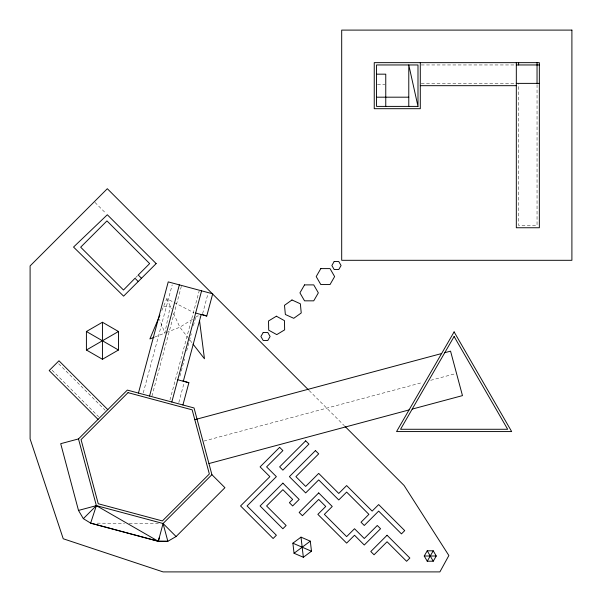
<?xml version="1.0" encoding="UTF-8"?>
<svg xmlns="http://www.w3.org/2000/svg" width="602" height="602" viewBox="0 0 602 602"><rect width="100%" height="100%" fill="white"/><g stroke="black" fill="none" stroke-linecap="round" stroke-linejoin="round"><path stroke-width="0.45" stroke-dasharray="3.01 2.26" d="M143.268 392.858L172.195 284.897M151.922 396.146L181.337 286.371M169.952 400.006L199.127 291.135M179.915 376.167L184.505 359.033M186.68 350.921L191.27 333.794M193.445 325.682L195.861 316.667M178.824 402.482L184.039 383.03M202.618 313.672L207.795 294.37M161.825 310.542L166.807 298.705L193.904 312.716M135.646 277.62L137.587 275.656M192.505 319.248L179.855 327.217L166.536 332.424M195.673 317.254L198.833 315.26L199.074 317.111M154.88 336.977L165.294 332.906M203.882 441.078L422.612 382.466M430.678 380.306L455.616 373.624M421.227 64.956L516.32 64.956M421.227 83.377L516.32 83.377M377.477 84.4L384.844 84.4M163.639 306.245L170.261 306.245L164.865 333.072L159.507 319.361M97.223 523.168L124.501 523.319M129.197 523.341L158.356 523.499M309.157 390.547L344.344 425.734M94.95 202.385L106.02 213.454M58.657 363.743L105.139 410.225M52.148 370.253L98.63 416.734M191.872 342.628L179.855 327.217L172.947 312.114M166.807 298.705L171.412 308.758M537.044 84.664L537.044 225.449L518.623 225.449L518.623 83.377"/><path stroke-width="0.9" d="M159.259 537.744L158.311 541.296L90.646 523.138L83.347 518.653L78.493 510.421L60.704 443.689L78.493 438.926L127.331 390.088L194.04 407.96L211.912 474.669L224.93 487.695L176.1 536.525L167.845 541.296L158.311 541.296L96.365 505.635L78.493 510.421M138.445 393.068L168.236 281.887L212.709 293.806L206.749 316.042L195.635 313.063M149.567 396.048L179.358 284.866M171.803 402.008L201.595 290.826M183.317 381.262L201.188 314.553M182.918 404.988L188.877 382.752L182.918 380.833M211.912 474.669L163.074 523.507L158.311 541.296L90.646 523.138L96.365 505.635L78.493 438.926M159.869 315.2L149.883 338.934L154.044 337.308M424.237 556.007L427.239 550.807L433.244 550.807L436.247 556.007L433.244 561.207L427.239 561.207L424.237 556.007L436.247 556.007M427.239 561.207L433.244 550.807M83.347 518.653L96.365 505.635L163.074 523.507L176.1 536.525M292.881 543.185L301.008 537.142L310.308 541.16L311.475 551.221L303.348 557.264L294.047 553.246L292.881 543.185L311.475 551.221M294.047 553.246L310.308 541.16M86.41 331.506L102.438 322.251L118.466 331.506L118.466 350.01L102.438 359.266L86.41 350.01L86.41 331.506L118.466 350.01M86.41 350.01L118.466 331.506M194.792 419.677L441.612 353.54M444.758 352.697L450.552 351.147L462.471 395.619L412.197 409.089M208.932 463.555L409.059 409.932M516.32 64.956L539.347 64.956M376.551 74.166L385.762 74.166L385.762 106.396M516.32 83.377L539.347 83.377M420.294 85.68L516.32 85.68M376.551 97.185L408.781 97.185M417.991 106.396L376.551 106.396L376.551 64.956L417.991 64.956L417.991 106.396L408.781 64.956L408.781 106.396M158.311 541.206L167.845 541.296L163.074 523.507M177.756 379.772L188.877 382.752M202.385 314.553L206.749 316.042M308.495 389.885L107.322 188.712L30.1 265.933L30.1 438.926L63.233 538.767L163.074 571.9L439.896 571.9L448.866 555.518L404.1 485.49L345.006 426.397M107.796 409.623L58.958 360.786L49.191 370.554L98.028 419.391M141.478 278.274L138.234 275.001L149.65 263.593L106.953 220.904L80.668 247.189L123.485 290.013L134.999 278.274L138.219 281.533M193.016 344.096L204.462 358.777L199.548 320.813M427.239 550.807L433.244 561.207M301.008 537.142L303.348 557.264M537.044 62.653L537.044 83.377M518.623 62.653L518.623 64.956M516.32 62.653L516.32 227.752L539.347 227.752L539.347 62.653L374.248 62.653L374.248 108.699L420.294 108.699L420.294 62.653M102.438 322.251L102.438 359.266M263.209 332.507L260.907 336.488L263.209 340.476L267.807 340.476L270.11 336.488L267.807 332.507L263.209 332.507M304.537 284.889L299.931 292.858L304.537 300.834L313.74 300.834L318.345 292.858L313.74 284.889L304.537 284.889M320.813 268.605L316.208 276.581L320.813 284.558L330.024 284.558L334.622 276.581L330.024 268.605L320.813 268.605M334.17 261.539L331.868 265.527L334.17 269.515L338.775 269.515L341.078 265.527L338.775 261.539L334.17 261.539M454.111 331.898L396.56 431.574L511.662 431.574L454.111 331.898M454.111 336.503L400.548 429.271L507.674 429.271L454.111 336.503M156.159 263.593L123.598 296.146L73.542 247.068L107.322 214.756L156.159 263.593M128.015 392.654L81.059 439.611L98.246 503.754L162.389 520.941L209.345 473.985L192.158 409.842L128.015 392.654M279.629 447.346L260.094 466.881L269.862 476.649L240.567 505.951L273.12 538.504L276.378 535.246L247.076 505.951L276.371 476.649L266.603 466.881L282.88 450.605L279.629 447.346M305.673 440.837L279.629 466.881L282.887 470.139L308.931 444.088L305.673 440.837M282.887 483.158L260.079 505.966L282.865 528.759L286.123 525.501L266.588 505.966L282.887 489.667L292.655 499.434L289.396 502.693L292.655 505.951L299.164 499.434L282.887 483.158M315.44 450.605L289.396 476.649L305.673 492.925L318.699 479.899L338.753 499.961L346.632 492.082L368.898 514.349L361.019 522.227L364.278 525.478L378.666 511.09L401.451 533.884L404.71 530.625L378.666 504.581L372.149 511.09L346.632 485.573L338.753 493.452L318.699 473.39L305.673 486.416L295.906 476.649L318.699 453.855L315.44 450.605M318.699 492.925L299.164 512.46L302.422 515.711L318.699 499.434L325.735 506.47L317.856 514.349L346.632 543.124L354.51 535.246L364.278 545.013L380.554 528.737L377.296 525.478L364.278 538.504L354.51 528.737L346.632 536.615L324.365 514.349L332.244 506.47L318.699 492.925M387.063 535.246L370.787 551.522L374.045 554.781L387.063 541.762L406.598 561.29L409.857 558.039L387.063 535.246M291.978 299.977L284.483 305.327L285.363 314.492L293.746 318.308L301.241 312.957L300.353 303.792L291.978 299.977M276.393 316.208L268.515 320.979L268.703 330.182L276.769 334.622L284.648 329.858L284.46 320.648L276.393 316.208M571.9 30.1L341.695 30.1L341.695 260.305L571.9 260.305L571.9 30.1"/></g></svg>
